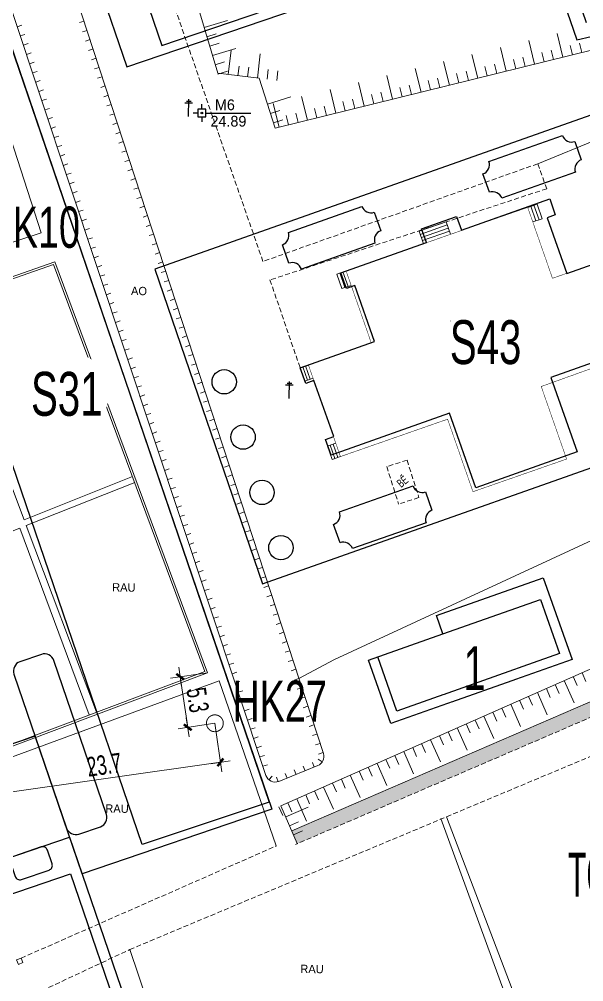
# Model space of a CAD drawing. Header units: inches. Extents: x 496359 to 501064, y 2374078 to 2377203.
# Drawn here: x 499181.5 to 499239.4, y 2376459.6 to 2376558.4 of the extents above; entities that cross this region are included whole.
import ezdxf
from ezdxf.enums import TextEntityAlignment as Align

# ---------------------------------------------------------------- set-up
doc = ezdxf.new("R2010")
doc.units = ezdxf.units.IN
doc.header["$MEASUREMENT"] = 0
doc.linetypes.add('DASHED', pattern=[0.75, 0.5, -0.25])
for name, color, linetype in [('cd', 7, 'Continuous'), ('chu', 6, 'Continuous'), ('MANH', 147, 'Continuous'), ('MOC - DC2', 1, 'Continuous'), ('NOI', 2, 'Continuous'), ('tl', 8, 'Continuous')]:
    doc.layers.add(name, color=color, linetype=linetype)
for name, color, linetype, lineweight in [('EG Text2', 7, 'Continuous', 18), ('ISO', 252, 'Continuous', 20), ('LC Dim', 8, 'Continuous', 18), ('LC Net dam 1', 30, 'Continuous', 30), ('LC Net manh', 239, 'Continuous', 5)]:
    doc.layers.add(name, color=color, linetype=linetype, lineweight=lineweight)
doc.styles.add('dien giai', font='', dxfattribs={"width": 0.8})
doc.styles.add('EG Hai', font='')
doc.styles.add('style1', font='')
doc.styles.get('dien giai').set_extended_font_data('.VnArial NarrowH')
doc.styles.get('EG Hai').set_extended_font_data('.VnArial NarrowH')
doc.styles.get('style1').set_extended_font_data('.VnAvantH')
doc.dimstyles.new('DIM300', dxfattribs={"dimscale": 0.5, "dimtxt": 2, "dimasz": 0.007, "dimexe": 1, "dimexo": 0, "dimgap": 0.4, "dimtad": 1, "dimtoh": 1, "dimdec": 1, "dimzin": 1, "dimdsep": 46, "dimtxsty": 'dien giai', "dimblk": 'rowdim', "dimcen": 2.5, "dimclrd": 256, "dimclre": 256, "dimclrt": 2, "dimazin": 0, "dimtfac": 1, "dimtdec": 1, "dimtix": 1, "dimtmove": 2, "dimatfit": 0, "dimldrblk": 'dot leader', "dimfxl": 2, "dimtolj": 1, "dimtzin": 0, "dimlwd": -1, "dimlwe": -1, "dimarcsym": 1})

# ---------------------------------------------------------------- blocks, each defined once
blk = doc.blocks.new('1')
at = {"layer": 'tl', "color": 250, "lineweight": 0}
blk.add_line((0, -0.5), (0, 0), dxfattribs=at)
blk = doc.blocks.new('t2')
at = {"layer": 'tl', "color": 250, "lineweight": 0}
for p, q in [((-2, 0), (-2, -1)), ((-1, 0), (-1, -1)), ((0, 0), (0, -2.5))]:
    blk.add_line(p, q, dxfattribs=at)
blk = doc.blocks.new('cdien')
at = {"layer": 'cd', "extrusion": (-0.000518657, 0.000768986, 1)}
for p, q in [((-0.8, 2.78, 0), (0.76, 2.78, 0)), ((-0.46, 3.14, 0), (0.49, 3.14, 0)), ((0, 0), (0, 3.5, 0))]:
    blk.add_line(p, q, dxfattribs=at)
blk = doc.blocks.new('MOC')
at = {"layer": 'MOC - DC2'}
for points in [[(-0.4, 0), (-0.9, 0)], [(0, 0.4), (0, 0.9)], [(0.4, 0), (5.03, 0)], [(0, -0.4), (0, -0.9)]]:
    blk.add_lwpolyline(points, dxfattribs=at)
blk.add_lwpolyline([(-0.4, -0.4), (0.4, -0.4), (0.4, 0.4), (-0.4, 0.4)], close=True, dxfattribs=at)
blk.add_circle((0, 0), 0.0868, dxfattribs=at)
blk = doc.blocks.new('Nền HT mới')
at = {"layer": 'MANH', "lineweight": 0}
h = blk.add_hatch(dxfattribs=at)
h.set_pattern_fill('HONEY', color=8, scale=3, angle=-0.73278, style=0)
h.set_pattern_definition([(359.267215784, (-736010.08436, -2368366.01803), (0.566607394046, 0.317539068605), [0.375, -0.75]), (119.267215784, (-736010.08436, -2368366.01803), (-0.55830059713, 0.331926862913), [0.375, -0.75]), (59.267215784, (-736010.08436, -2368366.01803), (0.008306796916, 0.64946593152), [-0.75, 0.375])])
h.paths.add_polyline_path([(886.715, 219.734), (886.113, 221.168), (824.114, 194.321), (824.68, 193.008)])
at = {"layer": 'MANH', "color": 3, "linetype": 'DASHED', "lineweight": 0, "elevation": -28.377}
for points in [[(849.352, 262.812), (821.159, 252.783), (805.479, 297.91)], [(849.352, 262.812), (850.266, 260.249), (821.877, 250.88), (824.968, 241.868)], [(921.664, 233.897), (906.029, 227.294), (886.715, 219.734), (824.504, 192.932)], [(797.812, 177.596), (807.487, 182.132), (923.255, 230.691)], [(796.347, 181.254), (822.523, 192.771)]]:
    blk.add_lwpolyline(points, dxfattribs=at)
at = {"layer": 'MANH', "color": 2, "lineweight": 0, "elevation": -28.377}
for points in [[(824.68, 193.008), (823.007, 196.891), (881.735, 222.88), (857.786, 275.185), (822.402, 266.459), (820.77, 271.593), (816.519, 272.107), (813.221, 283.265), (822.942, 285.681), (831.909, 282.657), (850.992, 287.964)], [(791.776, 276.175), (798.396, 255.708)], [(849.352, 262.812), (855.675, 265.397), (871.102, 231.655), (828.485, 211.901), (824.838, 209.959)], [(848.317, 258.333), (849.28, 258.67)], [(848.638, 258.445), (849.16, 256.95)], [(848.959, 258.557), (849.481, 257.062)], [(849.28, 258.67), (849.802, 257.174)], [(848.839, 256.838), (849.802, 257.174)], [(837.185, 255.885), (839.951, 256.851)], [(837.297, 255.564), (840.063, 256.53)], [(837.409, 255.243), (840.175, 256.209)], [(839.951, 256.851), (840.399, 255.567)], [(788.645, 252.554), (798.396, 255.708)], [(837.185, 255.885), (837.633, 254.601)], [(837.521, 254.922), (840.287, 255.889)], [(792.781, 202.033), (815.452, 210.56), (799.799, 252.731), (776.867, 244.685), (776.867, 244.685), (792.781, 202.033)], [(829.683, 251.824), (828.72, 251.488)], [(829.243, 249.992), (828.72, 251.488)], [(829.564, 250.105), (829.041, 251.6)], [(829.885, 250.217), (829.362, 251.712)], [(830.206, 250.329), (829.243, 249.992)], [(788.295, 248.483), (796.65, 226.27)], [(825.817, 242.165), (824.968, 241.868)], [(825.451, 240.486), (824.968, 241.868)], [(825.734, 240.585), (825.251, 241.967)], [(826.017, 240.684), (825.534, 242.066)], [(826.3, 240.783), (825.451, 240.486)], [(828.626, 234.125), (827.776, 233.828)], [(828.258, 232.45), (827.776, 233.828)], [(828.541, 232.549), (828.059, 233.927)], [(828.824, 232.648), (828.343, 234.026)], [(828.258, 232.45), (829.107, 232.747)], [(796.65, 226.27), (807.763, 230.701)], [(807.996, 230.075), (796.878, 225.665)], [(796.219, 225.404), (785.814, 221.277)], [(803.344, 206.219), (796.219, 225.404)], [(796.878, 225.665), (804.087, 206.499)], [(824.114, 194.321), (886.113, 221.168)], [(822.523, 192.771), (816.654, 209.717), (788.364, 199.329), (795.135, 182.923)], [(847.535, 175.919), (839.977, 195.76)], [(839.404, 195.585), (846.691, 175.631)], [(807.487, 182.132), (813.674, 163.799)]]:
    blk.add_lwpolyline(points, dxfattribs=at)
blk.add_lwpolyline([(821.462, 200.007), (795.498, 278.244, -0.435873), (796.203, 279.529), (800.78, 280.683, -0.394322), (801.975, 280.024), (827.353, 202.254, -0.393708), (826.779, 201.017), (822.787, 199.395, -0.433538)], format="xyb", close=True, dxfattribs=at)
at = {"layer": 'MANH', "color": 2, "lineweight": 0, "const_width": 0.05, "elevation": -28.377}
blk.add_lwpolyline([(829.107, 232.747), (840.101, 236.587), (842.703, 229.14), (852.307, 232.495), (849.706, 239.942), (860.635, 243.873), (857.411, 253.341), (850.86, 251.053), (848.317, 258.333), (829.683, 251.824), (832.27, 244.419), (825.817, 242.165), (829.107, 232.747)], dxfattribs=at)
at = {"layer": 'MANH', "color": 2, "lineweight": 0, "elevation": -28.377}
for points in [[(792.898, 202.291), (815.196, 210.677), (799.68, 252.477), (777.125, 244.564)], [(796.533, 180.79), (796.347, 181.254), (795.883, 181.068), (796.069, 180.604)]]:
    blk.add_lwpolyline(points, close=True, dxfattribs=at)
at = {"layer": 'MANH', "color": 2, "linetype": 'DASHED', "lineweight": 0, "elevation": -28.377}
for points in [[(835.939, 232.381), (833.857, 231.72)], [(835.939, 232.381), (837.159, 228.536)], [(833.857, 231.72), (835.077, 227.875)], [(837.159, 228.536), (835.077, 227.875)]]:
    blk.add_lwpolyline(points, dxfattribs=at)
at = {"layer": 'MOC - DC2', "lineweight": 0}
blk.add_point((814.889, 268.018, -3.491), dxfattribs=at)
at = {"layer": 'cd', "lineweight": 0, "xscale": 0.5, "yscale": 0.5, "zscale": 0.5, "rotation": 359.2672157837458}
for p in [(813.521, 267.68, -2.619), (823.844, 238.723, -2.531)]:
    blk.add_blockref('cdien', p, dxfattribs=at)
at = {"layer": 'MOC - DC2', "lineweight": 0}
blk.add_blockref('MOC', (814.889, 268.018, -3.491), dxfattribs=at)
at = {"layer": 'NOI', "color": 2, "lineweight": 0}
for name, p, rotation in [('1', (795.95, 276.884, -2.692), 108.3585656710633), ('1', (802.813, 277.456, -2.692), 288.07267303035), ('t2', (815.127, 276.815, -2.992), 106.4640769393147), ('1', (796.265, 275.935, -2.692), 108.3585656710633), ('1', (803.123, 276.505, -2.692), 288.07267303035), ('t2', (849.026, 273.025, -2.992), 193.8533000437479), ('t2', (851.938, 273.743, -2.992), 193.8533000437479), ('1', (796.58, 274.986, -2.692), 108.3585656710633), ('1', (803.433, 275.555, -2.692), 288.07267303035), ('t2', (846.113, 272.307, -2.992), 193.8533000437479), ('1', (796.895, 274.037, -2.692), 108.3585656710633), ('1', (803.743, 274.604, -2.692), 288.07267303035), ('t2', (815.977, 273.938, -2.992), 106.4640769393147), ('t2', (817.601, 271.976, -2.992), 173.1013544266785), ('t2', (820.58, 271.616, -2.992), 173.1013544266785), ('t2', (840.288, 270.87, -2.992), 193.8533000437479), ('t2', (843.2, 271.588, -2.992), 193.8533000437479), ('1', (797.21, 273.088, -2.692), 108.3585656710633), ('1', (804.053, 273.653, -2.692), 288.07267303035), ('t2', (837.375, 270.152, -2.992), 193.8533000437479), ('1', (797.525, 272.139, -2.692), 108.3585656710633), ('1', (804.364, 272.703, -2.692), 288.07267303035), ('t2', (834.462, 269.433, -2.992), 193.8533000437479), ('1', (797.84, 271.19, -2.692), 108.3585656710633), ('1', (804.674, 271.752, -2.692), 288.07267303035), ('1', (804.984, 270.801, -2.692), 288.07267303035), ('t2', (828.637, 267.997, -2.992), 193.8533000437479), ('t2', (831.549, 268.715, -2.992), 193.8533000437479), ('1', (798.154, 270.241, -2.692), 108.3585656710633), ('1', (805.294, 269.851, -2.692), 288.07267303035), ('t2', (825.724, 267.278, -2.992), 193.8533000437479), ('1', (798.469, 269.291, -2.692), 108.3585656710633), ('1', (805.605, 268.9, -2.692), 288.07267303035), ('t2', (821.621, 268.917, -2.992), 107.6315246291364), ('t2', (822.811, 266.56, -2.992), 193.8533000437479), ('1', (798.784, 268.342, -2.692), 108.3585656710633), ('1', (805.915, 267.95, -2.692), 288.07267303035), ('1', (799.099, 267.393, -2.692), 108.3585656710633), ('1', (806.225, 266.999, -2.692), 288.07267303035), ('1', (799.414, 266.444, -2.692), 108.3585656710633), ('1', (806.535, 266.048, -2.692), 288.07267303035), ('1', (799.729, 265.495, -2.692), 108.3585656710633), ('1', (806.845, 265.098, -2.692), 288.07267303035), ('1', (800.044, 264.546, -2.692), 108.3585656710633), ('1', (807.156, 264.147, -2.692), 288.07267303035), ('1', (800.359, 263.597, -2.692), 108.3585656710633), ('1', (807.466, 263.196, -2.692), 288.07267303035), ('1', (800.674, 262.648, -2.692), 108.3585656710633), ('1', (807.776, 262.246, -2.692), 288.07267303035), ('1', (800.989, 261.699, -2.692), 108.3585656710633), ('1', (801.304, 260.75, -2.692), 108.3585656710633), ('1', (808.086, 261.295, -2.692), 288.07267303035), ('1', (801.619, 259.8, -2.692), 108.3585656710633), ('1', (808.397, 260.344, -2.692), 288.07267303035), ('1', (801.934, 258.851, -2.692), 108.3585656710633), ('1', (808.707, 259.394, -2.692), 288.07267303035), ('1', (802.249, 257.902, -2.692), 108.3585656710633), ('1', (809.017, 258.443, -2.692), 288.07267303035), ('1', (802.564, 256.953, -2.692), 108.3585656710633), ('1', (809.327, 257.492, -2.692), 288.07267303035), ('1', (802.879, 256.004, -2.692), 108.3585656710633), ('1', (809.637, 256.542, -2.692), 288.07267303035), ('1', (803.194, 255.055, -2.692), 108.3585656710633), ('1', (809.948, 255.591, -2.692), 288.07267303035), ('1', (803.509, 254.106, -2.692), 108.3585656710633), ('1', (810.258, 254.64, -2.692), 288.07267303035), ('1', (803.824, 253.157, -2.692), 108.3585656710633), ('1', (810.568, 253.69, -2.692), 288.07267303035), ('1', (804.139, 252.208, -2.692), 108.3585656710633), ('1', (810.878, 252.739, -2.692), 288.07267303035), ('1', (804.454, 251.258, -2.692), 108.3585656710633), ('1', (811.189, 251.788, -2.692), 288.07267303035), ('1', (804.769, 250.309, -2.692), 108.3585656710633), ('1', (811.499, 250.838, -2.692), 288.07267303035), ('1', (805.084, 249.36, -2.692), 108.3585656710633), ('1', (811.809, 249.887, -2.692), 288.07267303035), ('1', (805.399, 248.411, -2.692), 108.3585656710633), ('1', (812.119, 248.936, -2.692), 288.07267303035), ('1', (805.714, 247.462, -2.692), 108.3585656710633), ('1', (812.429, 247.986, -2.692), 288.07267303035), ('1', (806.029, 246.513, -2.692), 108.3585656710633), ('1', (812.74, 247.035, -2.692), 288.07267303035), ('1', (813.05, 246.084, -2.692), 288.07267303035), ('1', (806.343, 245.564, -2.692), 108.3585656710633), ('1', (813.36, 245.134, -2.692), 288.07267303035), ('1', (806.658, 244.615, -2.692), 108.3585656710633), ('1', (813.67, 244.183, -2.692), 288.07267303035), ('1', (806.973, 243.666, -2.692), 108.3585656710633), ('1', (813.981, 243.232, -2.692), 288.07267303035), ('1', (807.288, 242.717, -2.692), 108.3585656710633), ('1', (814.291, 242.282, -2.692), 288.07267303035), ('1', (807.603, 241.767, -2.692), 108.3585656710633), ('1', (814.601, 241.331, -2.692), 288.07267303035), ('1', (807.918, 240.818, -2.692), 108.3585656710633), ('1', (814.911, 240.38, -2.692), 288.07267303035), ('1', (808.233, 239.869, -2.692), 108.3585656710633), ('1', (815.221, 239.43, -2.692), 288.07267303035), ('1', (808.548, 238.92, -2.692), 108.3585656710633), ('1', (815.532, 238.479, -2.692), 288.07267303035), ('1', (808.863, 237.971, -2.692), 108.3585656710633), ('1', (809.178, 237.022, -2.692), 108.3585656710633), ('1', (815.842, 237.528, -2.692), 288.07267303035), ('1', (809.493, 236.073, -2.692), 108.3585656710633), ('1', (816.152, 236.578, -2.692), 288.07267303035), ('1', (809.808, 235.124, -2.692), 108.3585656710633), ('1', (816.462, 235.627, -2.692), 288.07267303035), ('1', (810.123, 234.175, -2.692), 108.3585656710633), ('1', (816.773, 234.676, -2.692), 288.07267303035), ('1', (810.438, 233.225, -2.692), 108.3585656710633), ('1', (817.083, 233.726, -2.692), 288.07267303035), ('1', (810.753, 232.276, -2.692), 108.3585656710633), ('1', (817.393, 232.775, -2.692), 288.07267303035), ('1', (811.068, 231.327, -2.692), 108.3585656710633), ('1', (817.703, 231.824, -2.692), 288.07267303035), ('1', (811.383, 230.378, -2.692), 108.3585656710633), ('1', (818.013, 230.874, -2.692), 288.07267303035), ('1', (811.698, 229.429, -2.692), 108.3585656710633), ('1', (818.324, 229.923, -2.692), 288.07267303035), ('1', (812.013, 228.48, -2.692), 108.3585656710633), ('1', (818.634, 228.972, -2.692), 288.07267303035), ('1', (812.328, 227.531, -2.692), 108.3585656710633), ('1', (818.944, 228.022, -2.692), 288.07267303035), ('1', (812.643, 226.582, -2.692), 108.3585656710633), ('1', (819.254, 227.071, -2.692), 288.07267303035), ('1', (812.958, 225.633, -2.692), 108.3585656710633), ('1', (819.565, 226.12, -2.692), 288.07267303035), ('1', (813.273, 224.684, -2.692), 108.3585656710633), ('1', (819.875, 225.17, -2.692), 288.07267303035), ('1', (813.588, 223.734, -2.692), 108.3585656710633), ('1', (820.185, 224.219, -2.692), 288.07267303035), ('1', (813.903, 222.785, -2.692), 108.3585656710633), ('1', (820.495, 223.268, -2.692), 288.07267303035), ('1', (814.218, 221.836, -2.692), 108.3585656710633), ('1', (820.805, 222.318, -2.692), 288.07267303035), ('1', (821.116, 221.367, -2.692), 288.07267303035), ('1', (814.533, 220.887, -2.692), 108.3585656710633), ('1', (821.426, 220.416, -2.692), 288.07267303035), ('1', (814.847, 219.938, -2.692), 108.3585656710633), ('1', (821.736, 219.466, -2.692), 288.07267303035), ('1', (815.162, 218.989, -2.692), 108.3585656710633), ('1', (822.046, 218.515, -2.692), 288.07267303035), ('1', (815.477, 218.04, -2.692), 108.3585656710633), ('1', (822.357, 217.564, -2.692), 288.07267303035), ('1', (815.792, 217.091, -2.692), 108.3585656710633), ('1', (822.667, 216.614, -2.692), 288.07267303035), ('1', (816.107, 216.142, -2.692), 108.3585656710633), ('1', (822.977, 215.663, -2.692), 288.07267303035), ('1', (816.422, 215.193, -2.692), 108.3585656710633), ('1', (823.287, 214.712, -2.692), 288.07267303035), ('1', (816.737, 214.243, -2.692), 108.3585656710633), ('1', (817.052, 213.294, -2.692), 108.3585656710633), ('1', (823.597, 213.762, -2.692), 288.07267303035), ('1', (817.367, 212.345, -2.692), 108.3585656710633), ('1', (823.908, 212.811, -2.692), 288.07267303035), ('1', (817.682, 211.396, -2.692), 108.3585656710633), ('1', (824.218, 211.86, -2.692), 288.07267303035), ('1', (817.997, 210.447, -2.692), 108.3585656710633), ('1', (824.528, 210.91, -2.692), 288.07267303035), ('t2', (854.805, 210.962, -2.992), 23.87087660466218), ('1', (818.312, 209.498, -2.692), 108.3585656710633), ('1', (824.838, 209.959, -2.692), 288.07267303035), ('t2', (852.062, 209.748, -2.992), 23.87087660466218), ('1', (818.627, 208.549, -2.692), 108.3585656710633), ('1', (825.149, 209.008, -2.692), 288.07267303035), ('t2', (849.318, 208.534, -2.992), 23.87087660466218), ('1', (818.942, 207.6, -2.692), 108.3585656710633), ('1', (825.459, 208.058, -2.692), 288.07267303035), ('1', (819.257, 206.651, -2.692), 108.3585656710633), ('1', (825.769, 207.107, -2.692), 288.07267303035), ('t2', (846.575, 207.32, -2.992), 23.87087660466218), ('1', (819.572, 205.701, -2.692), 108.3585656710633), ('1', (826.079, 206.156, -2.692), 288.07267303035), ('t2', (843.832, 206.106, -2.992), 23.87087660466218), ('1', (819.887, 204.752, -2.692), 108.3585656710633), ('1', (826.389, 205.206, -2.692), 288.07267303035), ('t2', (841.088, 204.892, -2.992), 23.87087660466218), ('1', (820.202, 203.803, -2.692), 108.3585656710633), ('1', (826.7, 204.255, -2.692), 288.07267303035), ('t2', (838.345, 203.678, -2.992), 23.87087660466218), ('1', (820.517, 202.854, -2.692), 108.3585656710633), ('1', (827.01, 203.304, -2.692), 288.07267303035), ('1', (820.832, 201.905, -2.692), 108.3585656710633), ('1', (827.239, 201.396, -2.692), 236.7992771378505), ('1', (827.32, 202.354, -2.692), 288.07267303035), ('t2', (835.602, 202.464, -2.992), 23.87087660466218), ('1', (821.147, 200.956, -2.692), 108.3585656710633), ('1', (825.487, 200.492, -2.692), 202.1127662904505), ('1', (826.413, 200.869, -2.692), 202.1127662904505), ('t2', (832.858, 201.25, -2.992), 23.87087660466218), ('1', (821.766, 199.557, -2.692), 139.865670783942), ('1', (822.706, 199.366, -2.692), 197.1614502982286), ('1', (823.634, 199.739, -2.692), 202.1127662904505), ('1', (824.56, 200.116, -2.692), 202.1127662904505), ('t2', (830.115, 200.036, -2.992), 23.87087660466218), ('t2', (827.371, 198.822, -2.992), 23.87087660466218), ('t2', (824.628, 197.608, -2.992), 23.87087660466218), ('t2', (823.493, 195.763, -2.992), 113.3072559681336)]:
    blk.add_blockref(name, p, dxfattribs=dict(at, rotation=rotation))
at = {"layer": 'chu', "color": 6, "lineweight": 0, "style": 'style1'}
for s, p in [('AO', (807.616, 249.336, -28.377)), ('NHµ BÕP', (840.238, 245.841, -28.377)), ('RAU', (797.605, 239.571, -28.377)), ('RAU', (805.681, 218.901, -28.377)), ('RAU', (804.98, 196.194, -28.377)), ('RAU', (824.987, 179.727, -28.377))]:
    blk.add_text(s, height=0.85, rotation=359.26722, dxfattribs=at).set_placement(p)
at = {"layer": 'chu', "color": 6, "lineweight": 0, "ltscale": 0.8, "style": 'style1', "width": 0.7}
blk.add_text('BÓ', height=0.85, rotation=39.24385, dxfattribs=at).set_placement((835.326, 229.514, -28.377))
at = {"layer": 'MOC - DC2', "lineweight": 0, "style": 'style1'}
for s, p in [('M6', (816.229, 268.311, -3.491)), ('24.89', (815.775, 266.63, -3.491))]:
    blk.add_text(s, height=1.1, dxfattribs=at).set_placement(p)
blk = doc.blocks.new('rowdim')
blk.add_line((-200, 0), (200, 0))
at = {"const_width": 50}
blk.add_lwpolyline([(-71, -71), (71, 71)], dxfattribs=at)
blk = doc.blocks.new('*D301')
at = {"layer": 'Defpoints', "color": 0, "transparency": 16777216}
for p in [(499201.519, 2376486.139), (499178.076, 2376482.806), (499202.089, 2376482.13)]:
    blk.add_point(p, dxfattribs=at)
at = {"layer": 'LC Dim', "transparency": 16777216}
for p, q in [((499201.519, 2376486.139), (499202.23, 2376481.14)), ((499178.076, 2376482.806), (499178.787, 2376477.807)), ((499178.651, 2376478.797), (499202.084, 2376482.13))]:
    blk.add_line(p, q, dxfattribs=at)
at = {"layer": 'LC Dim', "transparency": 16777216, "xscale": 0.005, "yscale": 0.005, "zscale": 0.005}
for p, rotation in [((499202.089, 2376482.13), 8.092863993831273), ((499178.646, 2376478.797), 188.0928639938313)]:
    blk.add_blockref('rowdim', p, dxfattribs=dict(at, rotation=rotation))
at = {"layer": 'LC Dim', "color": 2, "transparency": 16777216, "insert": (499190.167, 2376481.871), "char_height": 2, "attachment_point": 5, "rotation": 8.09286, "style": 'dien giai'}
blk.add_mtext('\\A1;23.7', dxfattribs=at)
blk = doc.blocks.new('dot leader')
at = {"const_width": 50}
blk.add_lwpolyline([(-25, 0, 1), (25, 0, 1)], format="xyb", close=True, dxfattribs=at)
blk = doc.blocks.new('*D302')
at = {"layer": 'Defpoints', "color": 0, "transparency": 16777216}
for p in [(499200.748, 2376491.332), (499201.519, 2376486.139), (499198.734, 2376485.725)]:
    blk.add_point(p, dxfattribs=at)
at = {"layer": 'LC Dim', "transparency": 16777216}
for p, q in [((499200.748, 2376491.332), (499196.973, 2376490.772)), ((499197.963, 2376490.914), (499198.733, 2376485.73)), ((499201.519, 2376486.139), (499197.745, 2376485.578))]:
    blk.add_line(p, q, dxfattribs=at)
at = {"layer": 'LC Dim', "transparency": 16777216, "xscale": 0.005, "yscale": 0.005, "zscale": 0.005}
for p, rotation in [((499197.962, 2376490.919), 98.44935119887685), ((499198.734, 2376485.725), 278.4493511988769)]:
    blk.add_blockref('rowdim', p, dxfattribs=dict(at, rotation=rotation))
at = {"layer": 'LC Dim', "color": 2, "transparency": 16777216, "insert": (499199.755, 2376488.531), "char_height": 2, "attachment_point": 5, "rotation": 278.44935, "style": 'dien giai'}
blk.add_mtext('\\A1;5.3', dxfattribs=at)

msp = doc.modelspace()

# ---------------------------------------------------------------- linework, layer by layer
at = {"layer": 'LC Net dam 1'}
for points in [[(499196.066, 2376555.723), (499222.43, 2376564.728), (499218.047, 2376577.56), (499191.683, 2376568.555)], [(499161.788, 2376419.817), (499147.672, 2376461.129), (499186.621, 2376474.436), (499200.736, 2376433.125)]]:
    msp.add_lwpolyline(points, close=True, dxfattribs=at)
for points in [[(499186.805, 2376570.15), (499192.479, 2376553.545), (499227.596, 2376565.531)], [(499239.633, 2376558.063), (499236.083, 2376568.443), (499234.663, 2376567.958), (499238.654, 2376556.293), (499246.015, 2376558.017)]]:
    msp.add_lwpolyline(points, dxfattribs=at)
for points in [[(499237.172, 2376546.483, 0.414214), (499238.448, 2376545.874), (499239.115, 2376543.988, 0.414214), (499238.506, 2376542.712), (499230.963, 2376540.044, 0.414214), (499229.687, 2376540.654), (499229.02, 2376542.539, 0.414214), (499229.63, 2376543.816)], [(499216.601, 2376539.207, 0.414214), (499217.877, 2376538.598), (499218.544, 2376536.712, 0.414214), (499217.934, 2376535.436), (499210.392, 2376532.769, 0.414214), (499209.116, 2376533.378), (499208.449, 2376535.264, 0.414214), (499209.058, 2376536.54)], [(499221.846, 2376510.506, 0.414214), (499223.123, 2376509.897), (499223.789, 2376508.011, 0.414214), (499223.18, 2376506.735), (499215.638, 2376504.067, 0.414214), (499214.362, 2376504.677), (499213.695, 2376506.562, 0.414214), (499214.304, 2376507.838)], [(499181.521, 2376492.455, 0.414214), (499180.898, 2376491.186), (499186.297, 2376475.383, 0.414214), (499187.567, 2376474.76), (499189.773, 2376475.513, 0.414214), (499190.395, 2376476.783), (499184.996, 2376492.586, 0.414214), (499183.726, 2376493.209)], [(499181.668, 2376470.102), (499184.507, 2376471.072, 0.414214), (499184.818, 2376471.707), (499184.333, 2376473.126, 0.414214), (499183.698, 2376473.438), (499180.859, 2376472.468, 0.414214), (499180.548, 2376471.833), (499181.033, 2376470.414, 0.414214)]]:
    msp.add_lwpolyline(points, format="xyb", close=True, dxfattribs=at)
at = {"layer": 'LC Net dam 1', "const_width": 0.1}
msp.add_lwpolyline([(499200.655, 2376486.139, 1), (499202.383, 2376486.139, 1)], format="xyb", close=True, dxfattribs=at)
at = {"layer": 'LC Net dam 1', "elevation": -268.377}
msp.add_lwpolyline([(499186.479, 2376433.305), (499187.74, 2376429.614), (499174.34, 2376425.036), (499173.079, 2376428.726), (499161.44, 2376424.749), (499150.03, 2376458.144), (499186.708, 2376470.676), (499198.118, 2376437.282)], close=True, dxfattribs=at)
at = {"layer": 'LC Net dam 1'}
for centre in [(499202.474, 2376521.198), (499204.414, 2376515.52), (499206.354, 2376509.842), (499208.294, 2376504.165)]:
    msp.add_circle(centre, 1.25, dxfattribs=at)

# ---------------------------------------------------------------- block references
at = {"layer": 'LC Net manh'}
msp.add_blockref('Nền HT mới', (498385.295, 2376280.773, 2.925), dxfattribs=at)

# ---------------------------------------------------------------- texts
at = {"layer": 'EG Text2', "style": 'EG Hai', "width": 0.8}
for s, p in [('hk10', (499182.838, 2376537.072, -0.04)), ('hk27', (499208.167, 2376488.405, -78.965))]:
    msp.add_text(s, height=4.2244, rotation=0, dxfattribs=at).set_placement(p, align=Align.MIDDLE_CENTER)

# ---------------------------------------------------------------- dimensions: what is measured, and where the dimension line sits
at = {"layer": 'LC Dim'}
for p1, p2, distance, picture, middle in [((499200.7476, 2376491.3323, -25.452), (499201.519, 2376486.1391, -25.452), -2.8157, '*D302', (499199.7546, 2376488.5309, -25.452)), ((499178.076, 2376482.806, -25.452), (499201.519, 2376486.139, -25.452), -4.049, '*D301', (499190.167, 2376481.871, -25.452))]:
    dim = msp.add_aligned_dim(p1=p1, p2=p2, distance=distance, dimstyle='DIM300', override={"dimscale": 1, "dimasz": 0.005, "dimpost": ''}, dxfattribs=at)
    dim.commit()
    dim.dimension.update_dxf_attribs({"geometry": picture, "text_midpoint": middle})

# ---------------------------------------------------------------- next in the draw order: wipeouts: each hides what was drawn before it
at = {"ltscale": 500}
for points, z in [([(499226.38, 2376522.333), (499225.914, 2376522.884), (499225.662, 2376523.284), (499225.429, 2376523.778), (499225.259, 2376524.305), (499225.166, 2376524.799), (499225.133, 2376525.239), (499225.154, 2376525.765), (499225.215, 2376526.169), (499225.373, 2376526.744), (499225.498, 2376527.059), (499225.721, 2376527.492), (499225.987, 2376527.889), (499226.366, 2376528.327), (499226.772, 2376528.685), (499227.243, 2376529.002), (499227.698, 2376529.231), (499228.134, 2376529.39), (499228.528, 2376529.49), (499229.034, 2376529.561), (499229.467, 2376529.574), (499229.88, 2376529.544), (499230.42, 2376529.443), (499230.831, 2376529.315), (499231.214, 2376529.153), (499231.802, 2376528.808), (499232.062, 2376528.61), (499232.36, 2376528.34), (499232.614, 2376528.064), (499232.878, 2376527.715), (499233.124, 2376527.303), (499233.284, 2376526.963), (499233.412, 2376526.611), (499233.528, 2376526.159), (499233.587, 2376525.757), (499233.605, 2376525.177), (499233.548, 2376524.625), (499233.451, 2376524.192), (499233.335, 2376523.841), (499233.137, 2376523.395), (499232.918, 2376523.018), (499232.712, 2376522.73), (499232.374, 2376522.347), (499232.111, 2376522.104), (499231.703, 2376521.798), (499231.423, 2376521.629), (499231.173, 2376521.501), (499230.869, 2376521.373), (499230.521, 2376521.258), (499230.187, 2376521.178), (499229.84, 2376521.125), (499229.489, 2376521.1), (499229.201, 2376521.102), (499228.768, 2376521.142), (499228.404, 2376521.21), (499227.998, 2376521.327), (499227.604, 2376521.484), (499227.128, 2376521.74), (499226.908, 2376521.887), (499226.602, 2376522.128)], -292.377), ([(499183.41, 2376517.027), (499182.944, 2376517.578), (499182.692, 2376517.978), (499182.459, 2376518.472), (499182.29, 2376518.999), (499182.196, 2376519.493), (499182.163, 2376519.933), (499182.184, 2376520.46), (499182.245, 2376520.864), (499182.403, 2376521.439), (499182.528, 2376521.753), (499182.751, 2376522.186), (499183.017, 2376522.583), (499183.397, 2376523.021), (499183.802, 2376523.379), (499184.273, 2376523.697), (499184.729, 2376523.926), (499185.164, 2376524.085), (499185.558, 2376524.185), (499186.064, 2376524.256), (499186.497, 2376524.268), (499186.91, 2376524.238), (499187.45, 2376524.137), (499187.861, 2376524.009), (499188.244, 2376523.847), (499188.832, 2376523.502), (499189.092, 2376523.304), (499189.39, 2376523.035), (499189.644, 2376522.759), (499189.908, 2376522.409), (499190.155, 2376521.997), (499190.314, 2376521.657), (499190.442, 2376521.305), (499190.558, 2376520.853), (499190.617, 2376520.452), (499190.635, 2376519.871), (499190.578, 2376519.32), (499190.481, 2376518.886), (499190.366, 2376518.535), (499190.168, 2376518.09), (499189.948, 2376517.712), (499189.742, 2376517.424), (499189.404, 2376517.041), (499189.141, 2376516.798), (499188.733, 2376516.492), (499188.453, 2376516.323), (499188.203, 2376516.195), (499187.899, 2376516.067), (499187.551, 2376515.952), (499187.218, 2376515.872), (499186.87, 2376515.819), (499186.519, 2376515.794), (499186.231, 2376515.796), (499185.798, 2376515.836), (499185.434, 2376515.904), (499185.028, 2376516.021), (499184.634, 2376516.178), (499184.158, 2376516.435), (499183.938, 2376516.582), (499183.632, 2376516.822)], -292.377), ([(499225.251, 2376488.853), (499224.785, 2376489.403), (499224.533, 2376489.803), (499224.3, 2376490.298), (499224.13, 2376490.825), (499224.037, 2376491.318), (499224.004, 2376491.758), (499224.024, 2376492.285), (499224.085, 2376492.689), (499224.243, 2376493.264), (499224.368, 2376493.579), (499224.592, 2376494.012), (499224.857, 2376494.408), (499225.237, 2376494.846), (499225.643, 2376495.205), (499226.114, 2376495.522), (499226.569, 2376495.751), (499227.004, 2376495.91), (499227.399, 2376496.01), (499227.905, 2376496.081), (499228.338, 2376496.093), (499228.751, 2376496.064), (499229.29, 2376495.962), (499229.702, 2376495.835), (499230.085, 2376495.672), (499230.673, 2376495.327), (499230.933, 2376495.129), (499231.231, 2376494.86), (499231.485, 2376494.584), (499231.749, 2376494.234), (499231.995, 2376493.823), (499232.155, 2376493.482), (499232.283, 2376493.131), (499232.398, 2376492.679), (499232.458, 2376492.277), (499232.476, 2376491.697), (499232.419, 2376491.145), (499232.321, 2376490.711), (499232.206, 2376490.36), (499232.008, 2376489.915), (499231.788, 2376489.538), (499231.583, 2376489.25), (499231.244, 2376488.866), (499230.982, 2376488.624), (499230.573, 2376488.318), (499230.294, 2376488.149), (499230.043, 2376488.021), (499229.74, 2376487.892), (499229.392, 2376487.777), (499229.058, 2376487.698), (499228.711, 2376487.644), (499228.36, 2376487.62), (499228.071, 2376487.622), (499227.639, 2376487.661), (499227.274, 2376487.73), (499226.869, 2376487.846), (499226.475, 2376488.004), (499225.998, 2376488.26), (499225.778, 2376488.407), (499225.473, 2376488.647)], -316.377), ([(499237.838, 2376467.65), (499237.373, 2376468.2), (499237.121, 2376468.601), (499236.887, 2376469.095), (499236.718, 2376469.622), (499236.625, 2376470.115), (499236.591, 2376470.555), (499236.612, 2376471.082), (499236.673, 2376471.486), (499236.831, 2376472.061), (499236.956, 2376472.376), (499237.179, 2376472.809), (499237.445, 2376473.206), (499237.825, 2376473.643), (499238.23, 2376474.002), (499238.701, 2376474.319), (499239.157, 2376474.548), (499239.592, 2376474.707), (499239.986, 2376474.807), (499240.493, 2376474.878), (499240.925, 2376474.89), (499241.338, 2376474.861), (499241.878, 2376474.76), (499242.29, 2376474.632), (499242.672, 2376474.469), (499243.261, 2376474.124), (499243.521, 2376473.927), (499243.819, 2376473.657), (499244.072, 2376473.381), (499244.337, 2376473.031), (499244.583, 2376472.62), (499244.742, 2376472.279), (499244.87, 2376471.928), (499244.986, 2376471.476), (499245.046, 2376471.074), (499245.064, 2376470.494), (499245.007, 2376469.942), (499244.909, 2376469.508), (499244.794, 2376469.158), (499244.596, 2376468.712), (499244.376, 2376468.335), (499244.17, 2376468.047), (499243.832, 2376467.663), (499243.569, 2376467.421), (499243.161, 2376467.115), (499242.882, 2376466.946), (499242.631, 2376466.818), (499242.327, 2376466.689), (499241.979, 2376466.575), (499241.646, 2376466.495), (499241.298, 2376466.441), (499240.947, 2376466.417), (499240.659, 2376466.419), (499240.226, 2376466.458), (499239.862, 2376466.527), (499239.457, 2376466.643), (499239.062, 2376466.801), (499238.586, 2376467.057), (499238.366, 2376467.204), (499238.06, 2376467.444)], -292.377)]:
    msp.add_wipeout(points, dxfattribs=at).translate(0, 0, z).dxf.layer = 'ISO'

# ---------------------------------------------------------------- next in the draw order: linework, layer by layer
at = {"layer": 'LC Net dam 1'}
msp.add_lwpolyline([(499103.96, 2376538.327), (499135.178, 2376548.993), (499136.113, 2376546.257), (499159.979, 2376554.411), (499157.967, 2376560.297), (499176.802, 2376566.733), (499207.353, 2376477.318), (499187.906, 2376470.674), (499183.071, 2376484.827), (499161.875, 2376477.584), (499161.318, 2376479.212), (499162.454, 2376479.6), (499161.725, 2376481.732), (499130.153, 2376470.945, -0.414214), (499126.345, 2376472.814), (499103.96, 2376538.327)], format="xyb", dxfattribs=at)
for points in [[(499194.048, 2376473.702), (499165.43, 2376557.458), (499178.451, 2376561.907), (499207.104, 2376478.047)], [(499217.285, 2376492.617), (499224.921, 2376495.318), (499224.254, 2376497.204), (499235.19, 2376501.071), (499238.158, 2376492.681), (499219.586, 2376486.112)]]:
    msp.add_lwpolyline(points, close=True, dxfattribs=at)
at = {"layer": 'LC Net dam 1', "elevation": -196.377}
msp.add_lwpolyline([(499242.998, 2376549.605), (499195.355, 2376532.754), (499206.391, 2376500.457), (499254.033, 2376517.308)], close=True, dxfattribs=at)
at = {"layer": 'LC Net dam 1'}
for points in [[(499248.433, 2376526.04), (499235.988, 2376521.639), (499238.689, 2376514.002), (499228.3, 2376510.328), (499225.599, 2376517.964), (499213.437, 2376513.663), (499212.864, 2376515.284), (499213.712, 2376515.584), (499211.685, 2376521.316), (499210.836, 2376521.016), (499210.263, 2376522.638), (499217.899, 2376525.339), (499215.872, 2376531.071), (499215.023, 2376530.771), (499214.45, 2376532.392), (499223.218, 2376535.493), (499222.718, 2376536.907), (499226.319, 2376538.181), (499226.819, 2376536.767), (499235.87, 2376539.968), (499236.443, 2376538.346), (499235.595, 2376538.046), (499237.622, 2376532.314), (499245.258, 2376535.015)], [(499224.921, 2376495.318), (499234.915, 2376498.853), (499236.882, 2376493.29), (499220.195, 2376487.388), (499218.228, 2376492.951)]]:
    msp.add_lwpolyline(points, dxfattribs=at)

# ---------------------------------------------------------------- next in the draw order: texts
at = {"layer": 'EG Text2', "style": 'EG Hai'}
for s, width, p in [('s43', 0.8, (499229.294, 2376525.271, -292.377)), ('s31', 0.8, (499186.324, 2376519.965, -292.377)), ('1', 0.8, (499228.165, 2376491.79, -316.377)), ('tg7', 0.6, (499240.753, 2376470.588, -292.377))]:
    msp.add_text(s, height=4.5, rotation=0, dxfattribs=dict(at, width=width)).set_placement(p, align=Align.MIDDLE_CENTER)

doc.saveas('drawing.dxf')
